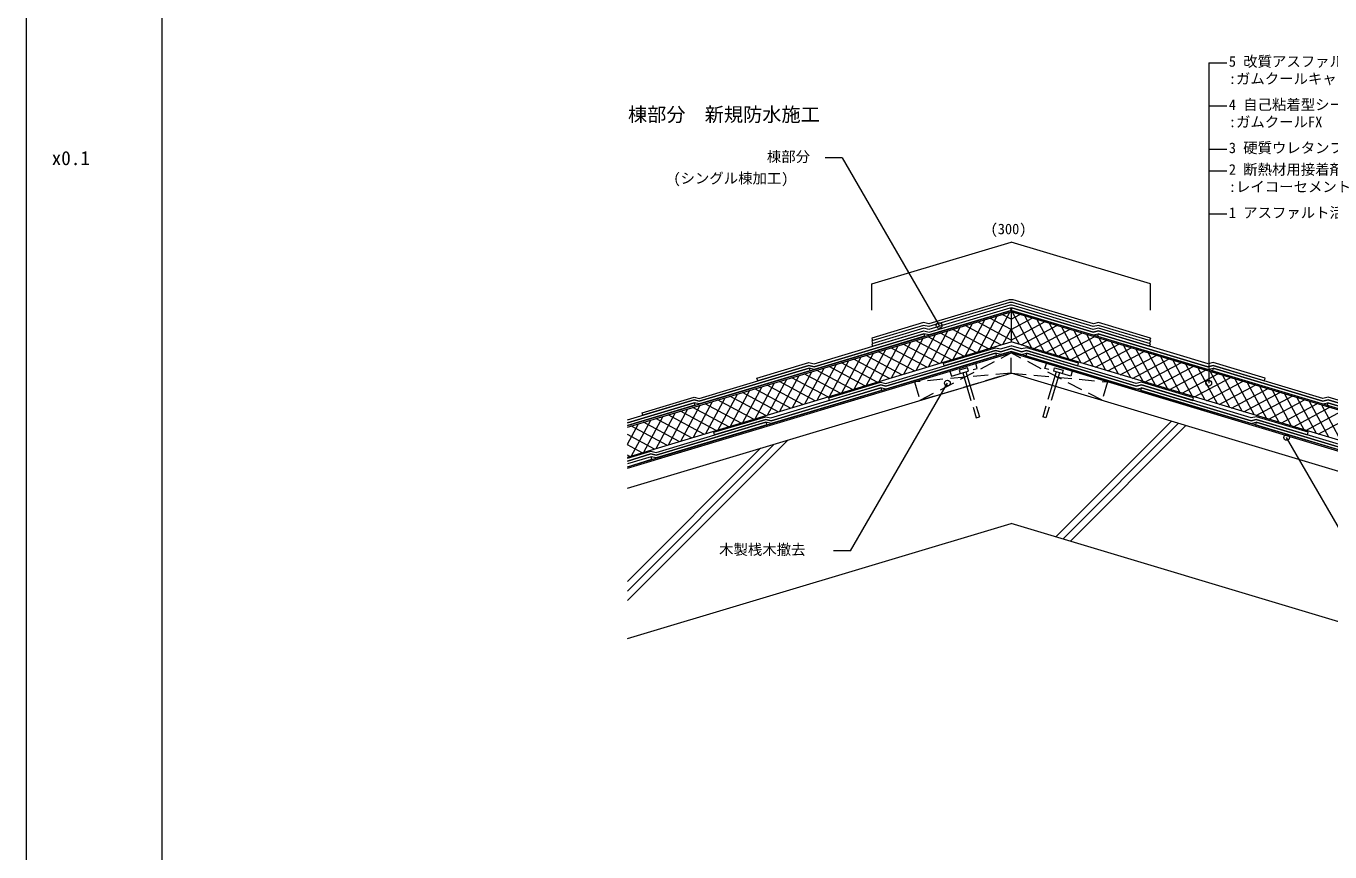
# Model space of a CAD drawing. Units: millimetres, scale not verified. Extents: x -105 to 105, y -148 to 149.
# Drawn here: x -105 to 30.9, y -62.5 to 23.5 of the extents above; entities that cross this region are included whole.
import ezdxf
from ezdxf.enums import TextEntityAlignment as Align

# ---------------------------------------------------------------- set-up
doc = ezdxf.new("R2010")
doc.units = ezdxf.units.MM
doc.header["$LTSCALE"] = 0.25
doc.linetypes.add('USER1', pattern=[9.525, 6.35, -3.175])
doc.linetypes.add('USER3', pattern=[15, 12, -3])
doc.layers.add('0-0_0', color=7, linetype='Continuous')
for name, color, linetype, lineweight in [('0-1_WAKU', 7, 'Continuous', 18), ('0-3_KUTAI', 3, 'Continuous', 18), ('0-4_BOUSUI', 1, 'Continuous', 18), ('0-5_MOJI', 7, 'Continuous', 18), ('0-6_HATCH', 9, 'Continuous', 18), ('0-8_KANAMONO', 4, 'Continuous', 18), ('0-A_dannnetu', 6, 'Continuous', 18), ('0-B_TENSEN', 4, 'USER1', 18), ('0-C_single', 6, 'Continuous', 18)]:
    doc.layers.add(name, color=color, linetype=linetype, lineweight=lineweight)
doc.styles.add('ＭＳ ゴシック', font='')
doc.styles.get('ＭＳ ゴシック').set_extended_font_data('MS Gothic')

msp = doc.modelspace()

# ---------------------------------------------------------------- linework, layer by layer
at = {"layer": '0-1_WAKU'}
for points in [[(-105.0151, -148.4758), (104.9849, -148.4758), (104.9849, 148.5242), (-105.0151, 148.5242)], [(-90.8151, 121.5242), (93.4849, 121.5242), (93.4849, -127.4758), (-90.8151, -127.4758)]]:
    msp.add_lwpolyline(points, close=True, dxfattribs=at)
at = {"layer": '0-3_KUTAI'}
for p, q in [((-42.3331, -24.5878), (-2.3331, -12.5878)), ((37.6669, -24.5878), (-2.3331, -12.5878)), ((-42.3331, -40.2483), (-2.3331, -28.2483)), ((37.6669, -40.2483), (-2.3331, -28.2483))]:
    msp.add_line(p, q, dxfattribs=at)
at = {"layer": '0-4_BOUSUI'}
for p, q in [((-42.3331, -18.0626), (-2.3331, -6.0626)), ((37.6669, -18.0626), (-2.3331, -6.0626)), ((-42.3331, -22.3431), (-2.3331, -10.3431)), ((37.6669, -22.3431), (-2.3331, -10.3431))]:
    msp.add_line(p, q, dxfattribs=at)
at = {"layer": '0-5_MOJI'}
for p, q in [((18.2683, 19.7337), (18.2683, -13.6557)), ((18.2683, 19.7337), (20.1433, 19.7337)), ((18.2683, 15.2337), (20.1433, 15.2337)), ((-19.9234, 9.8141), (-21.7173, 9.8141)), ((-19.9234, 9.8141), (-9.8401, -7.6508)), ((18.2683, 10.7337), (20.1433, 10.7337)), ((18.2683, 8.4837), (20.1433, 8.4837)), ((18.2683, 3.9837), (20.1433, 3.9837)), ((-19.0557, -31.1031), (-8.9723, -13.6383)), ((34.8882, -34.005), (26.3962, -19.2965)), ((-19.0557, -31.1031), (-20.8495, -31.1031))]:
    msp.add_line(p, q, dxfattribs=at)
for points in [[(-16.8514, -6.048), (-16.8514, -3.3116), (-2.3331, 1.0439)], [(12.1853, -6.048), (12.1853, -3.3116), (-2.3331, 1.0439)]]:
    msp.add_lwpolyline(points, dxfattribs=at)
for centre in [(-9.8401, -7.6508), (-8.9723, -13.6383), (18.2683, -13.6557), (26.3962, -19.2965)]:
    msp.add_circle(centre, 0.3, dxfattribs=at)
at = {"layer": '0-6_HATCH'}
for p, q in [((-5.7775, -10.3846), (-3.7661, -6.6491)), ((-4.4873, -9.9976), (-2.4759, -6.2621)), ((-2.3331, -6.9877), (-3.2496, -6.4942)), ((-2.3331, -6.9877), (-1.4165, -6.4942)), ((-0.1788, -9.9976), (-2.1902, -6.2621)), ((1.1114, -10.3846), (-0.9, -6.6491)), ((-9.6482, -11.5459), (-7.6368, -7.8103)), ((-4.675, -10.0539), (-8.4105, -8.0424)), ((-8.358, -11.1588), (-6.3466, -7.4233)), ((-3.3847, -9.6668), (-7.1203, -7.6554)), ((-7.0678, -10.7717), (-5.0563, -7.0362)), ((-2.3331, -9.1513), (-5.83, -7.2683)), ((-2.3331, -8.0695), (-4.5398, -6.8812)), ((-3.1971, -9.6105), (-2.3331, -8.0059)), ((-2.3331, -8.0695), (-0.1263, -6.8812)), ((-2.3331, -9.1513), (1.1639, -7.2683)), ((-1.469, -9.6105), (-2.3331, -8.0059)), ((-1.2814, -9.6668), (2.4542, -7.6554)), ((0.0089, -10.0539), (3.7444, -8.0424)), ((2.4016, -10.7717), (0.3902, -7.0362)), ((3.6919, -11.1588), (1.6804, -7.4233)), ((4.9821, -11.5459), (2.9707, -7.8103)), ((-14.8091, -13.0941), (-12.7977, -9.3586)), ((-13.5189, -12.7071), (-11.5075, -8.9715)), ((-8.5457, -11.2151), (-12.2812, -9.2037)), ((-12.2287, -12.32), (-10.2172, -8.5845)), ((-7.2554, -10.828), (-10.991, -8.8166)), ((-10.9384, -11.9329), (-8.927, -8.1974)), ((-5.9652, -10.4409), (-9.7007, -8.4295)), ((1.2991, -10.4409), (5.0346, -8.4295)), ((2.5893, -10.828), (6.3248, -8.8166)), ((3.8796, -11.2151), (7.6151, -9.2037)), ((6.2723, -11.9329), (4.2609, -8.1974)), ((7.5626, -12.32), (5.5511, -8.5845)), ((8.8528, -12.7071), (6.8414, -8.9715)), ((10.143, -13.0941), (8.1316, -9.3586)), ((-18.6798, -14.2553), (-16.6684, -10.5198)), ((-13.7066, -12.7634), (-17.4421, -10.7519)), ((-17.3896, -13.8683), (-15.3782, -10.1327)), ((-12.4163, -12.3763), (-16.1519, -10.3649)), ((-16.0994, -13.4812), (-14.0879, -9.7457)), ((-11.1261, -11.9892), (-14.8616, -9.9778)), ((-9.8359, -11.6022), (-13.5714, -9.5907)), ((5.1698, -11.6022), (8.9053, -9.5907)), ((6.46, -11.9892), (10.1955, -9.9778)), ((7.7502, -12.3763), (11.4858, -10.3649)), ((9.0405, -12.7634), (12.776, -10.7519)), ((11.4333, -13.4812), (9.4218, -9.7457)), ((12.7235, -13.8683), (10.712, -10.1327)), ((14.0137, -14.2553), (12.0023, -10.5198)), ((-23.8407, -15.8036), (-21.8293, -12.0681)), ((-22.5505, -15.4165), (-20.5391, -11.681)), ((-17.5773, -13.9246), (-21.3128, -11.9131)), ((-21.2603, -15.0295), (-19.2488, -11.2939)), ((-16.287, -13.5375), (-20.0226, -11.5261)), ((-19.97, -14.6424), (-17.9586, -10.9069)), ((-14.9968, -13.1504), (-18.7323, -11.139)), ((10.3307, -13.1504), (14.0662, -11.139)), ((11.6209, -13.5375), (15.3564, -11.5261)), ((12.9112, -13.9246), (16.6467, -11.9131)), ((15.3039, -14.6424), (13.2925, -10.9069)), ((16.5942, -15.0295), (14.5827, -11.2939)), ((17.8844, -15.4165), (15.873, -11.681)), ((19.1746, -15.8036), (17.1632, -12.0681)), ((-27.7114, -16.9648), (-25.7, -13.2293)), ((-22.7382, -15.4728), (-26.4737, -13.4614)), ((-26.4212, -16.5777), (-24.4098, -12.8422)), ((-21.4479, -15.0858), (-25.1835, -13.0743)), ((-25.131, -16.1907), (-23.1195, -12.4552)), ((-20.1577, -14.6987), (-23.8932, -12.6873)), ((-18.8675, -14.3116), (-22.603, -12.3002)), ((14.2014, -14.3116), (17.9369, -12.3002)), ((15.4916, -14.6987), (19.2271, -12.6873)), ((16.7818, -15.0858), (20.5174, -13.0743)), ((18.0721, -15.4728), (21.8076, -13.4614)), ((20.4649, -16.1907), (18.4534, -12.4552)), ((21.7551, -16.5777), (19.7436, -12.8422)), ((23.0453, -16.9648), (21.0339, -13.2293)), ((-32.8723, -18.5131), (-30.8609, -14.7776)), ((-31.5821, -18.126), (-29.5707, -14.3905)), ((-26.6089, -16.634), (-30.3444, -14.6226)), ((-30.2919, -17.739), (-28.2804, -14.0034)), ((-25.3186, -16.247), (-29.0542, -14.2355)), ((-29.0016, -17.3519), (-26.9902, -13.6164)), ((-24.0284, -15.8599), (-27.7639, -13.8485)), ((19.3623, -15.8599), (23.0978, -13.8485)), ((20.6525, -16.247), (24.3881, -14.2355)), ((21.9428, -16.634), (25.6783, -14.6226)), ((24.3355, -17.3519), (22.3241, -13.6164)), ((25.6258, -17.739), (23.6143, -14.0034)), ((26.916, -18.126), (24.9046, -14.3905)), ((28.2062, -18.5131), (26.1948, -14.7776)), ((-36.743, -19.6743), (-34.7316, -15.9388)), ((-31.7698, -18.1823), (-35.5053, -16.1709)), ((-35.4528, -19.2872), (-33.4414, -15.5517)), ((-30.4796, -17.7953), (-34.2151, -15.7838)), ((-34.1626, -18.9002), (-32.1511, -15.1646)), ((-29.1893, -17.4082), (-32.9248, -15.3967)), ((-27.8991, -17.0211), (-31.6346, -15.0097)), ((23.233, -17.0211), (26.9685, -15.0097)), ((24.5232, -17.4082), (28.2587, -15.3967)), ((25.8134, -17.7953), (29.549, -15.7838)), ((27.1037, -18.1823), (30.8392, -16.1709)), ((29.4965, -18.9002), (27.485, -15.1646)), ((30.7867, -19.2872), (28.7752, -15.5517)), ((32.0769, -19.6743), (30.0655, -15.9388)), ((-41.9039, -21.2226), (-39.8925, -17.487)), ((-40.6137, -20.8355), (-38.6023, -17.1)), ((-35.6405, -19.3435), (-39.376, -17.3321)), ((-39.3235, -20.4484), (-37.312, -16.7129)), ((-34.3502, -18.9565), (-38.0858, -16.945)), ((-38.0332, -20.0614), (-36.0218, -16.3258)), ((-33.06, -18.5694), (-36.7955, -16.558)), ((2.3289, -29.6468), (14.3754, -17.6003)), ((28.3939, -18.5694), (32.1294, -16.558)), ((29.6841, -18.9565), (33.4197, -16.945)), ((-42.3331, -20.0104), (-41.1827, -17.8741)), ((-39.5112, -20.5047), (-42.3331, -18.9852)), ((-38.2209, -20.1177), (-41.9564, -18.1062)), ((-36.9307, -19.7306), (-40.6662, -17.7192)), ((3.0904, -29.8753), (15.1369, -17.8288)), ((3.8519, -30.1037), (15.8984, -18.0572)), ((-42.3331, -36.2887), (-25.6175, -19.5731)), ((-42.3331, -35.2987), (-27.0317, -19.9974)), ((-40.8014, -20.8918), (-42.3331, -20.0671)), ((-42.3331, -34.3088), (-28.4459, -20.4217)), ((-42.0916, -21.2789), (-42.3331, -21.1489))]:
    msp.add_line(p, q, dxfattribs=at)
at = {"layer": '0-8_KANAMONO', "linetype": 'USER3'}
for p, q in [((-7.0432, -12.4609), (-5.6352, -17.1542)), ((2.3771, -12.4609), (0.9691, -17.1542))]:
    msp.add_line(p, q, dxfattribs=at)
for points in [[(-7.6466, -12.6419), (-6.775, -12.3804), (-6.8755, -12.0452), (-7.7472, -12.3067)], [(2.9805, -12.6419), (2.1089, -12.3804), (2.2094, -12.0452), (3.0811, -12.3067)]]:
    msp.add_lwpolyline(points, close=True, dxfattribs=at)
for points in [[(-7.3784, -12.5615), (-5.9704, -17.2548), (-5.6352, -17.1542)], [(2.7123, -12.5615), (1.3043, -17.2548), (0.9691, -17.1542)]]:
    msp.add_lwpolyline(points, dxfattribs=at)
at = {"layer": '0-A_dannnetu'}
for p, q in [((-42.3331, -18.2192), (-2.3331, -6.2192)), ((37.6669, -18.2192), (-2.3331, -6.2192)), ((-42.3331, -21.3513), (-2.3331, -9.3513)), ((37.6669, -21.3513), (-2.3331, -9.3513)), ((-42.3331, -22.4997), (-2.3331, -10.4997)), ((37.6669, -22.4997), (-2.3331, -10.4997))]:
    msp.add_line(p, q, dxfattribs=at)
at = {"layer": '0-B_TENSEN'}
for p, q in [((-11.8155, -15.4325), (-2.3331, -10.4997)), ((7.1494, -15.4325), (-2.3331, -10.4997)), ((-2.3331, -12.5878), (-12.3902, -13.5169)), ((-12.3902, -13.5169), (-11.8155, -15.4325)), ((-2.3331, -12.5878), (7.7241, -13.5169)), ((7.7241, -13.5169), (7.1494, -15.4325))]:
    msp.add_line(p, q, dxfattribs=at)
for points in [[(-11.8155, -15.4325), (-2.3331, -12.5878), (-2.3331, -10.4997)], [(-8.7026, -12.4106), (-8.5517, -12.9135), (-5.8698, -12.1089), (-6.0207, -11.606)], [(4.0365, -12.4106), (3.8856, -12.9135), (1.2037, -12.1089), (1.3546, -11.606)]]:
    msp.add_lwpolyline(points, dxfattribs=at)
at = {"layer": '0-C_single'}
for p, q in [((-2.3331, -6.2192), (-2.3331, -9.3513)), ((-16.8514, -8.9565), (-16.7709, -9.2247)), ((-16.8514, -9.2488), (-16.7709, -9.517)), ((12.1853, -8.9565), (12.1048, -9.2247)), ((12.1853, -9.2488), (12.1048, -9.517))]:
    msp.add_line(p, q, dxfattribs=at)
for points in [[(12.1853, -8.9565), (6.7907, -7.3381), (6.2457, -7.4669), (-2.1293, -4.9544), (-2.5368, -4.9544), (-10.9118, -7.4669), (-11.4568, -7.3381), (-16.8514, -8.9565)], [(12.1853, -9.2488), (6.7821, -7.6278), (6.2371, -7.7567), (-2.1704, -5.2344), (-2.4957, -5.2344), (-10.9033, -7.7567), (-11.4482, -7.6278), (-16.8514, -9.2488)], [(12.1853, -9.5411), (6.7735, -7.9176), (6.2285, -8.0464), (-2.2115, -5.5144), (-2.4546, -5.5144), (-10.8947, -8.0464), (-11.4396, -7.9176), (-16.8514, -9.5411)], [(-2.3331, -10.343), (-3.4002, -10.6632), (-3.9452, -10.5343), (-15.3816, -13.9653), (-15.9266, -13.8365), (-21.2665, -15.4384), (-21.3469, -15.1703), (-15.9352, -13.5467), (-15.3902, -13.6755), (-3.9538, -10.2446), (-3.4088, -10.3734), (-2.3331, -10.0507), (-3.4088, -10.3734), (-3.9538, -10.2446), (-9.2937, -11.8466), (-9.3741, -11.5784), (-3.9624, -9.9548), (-3.4174, -10.0837), (-2.3331, -9.7584)], [(-2.3331, -10.343), (-1.2659, -10.6632), (-0.7209, -10.5343), (10.7155, -13.9653), (11.2605, -13.8365), (16.6004, -15.4384), (16.6808, -15.1703), (11.2691, -13.5467), (10.7241, -13.6755), (-0.7124, -10.2446), (-1.2573, -10.3734), (-2.3331, -10.0507), (-1.2573, -10.3734), (-0.7124, -10.2446), (4.6276, -11.8466), (4.708, -11.5784), (-0.7038, -9.9548), (-1.2487, -10.0837), (-2.3331, -9.7584)], [(-42.3331, -17.478), (-35.3767, -15.391), (-34.8317, -15.5199), (-23.3953, -12.0889), (-23.3148, -12.3571), (-34.8231, -15.8096), (-35.3681, -15.6808), (-42.3331, -17.7703), (-35.3681, -15.6808), (-35.2876, -15.949), (-42.3331, -18.0626)], [(37.6669, -17.478), (30.7106, -15.391), (30.1656, -15.5199), (18.7292, -12.0889), (18.6487, -12.3571), (30.157, -15.8096), (30.702, -15.6808), (37.6669, -17.7703), (30.702, -15.6808), (30.6215, -15.949), (37.6669, -18.0626)], [(-42.3331, -21.4661), (-39.8808, -20.7304), (-39.3358, -20.8593), (-27.8994, -17.4283), (-27.3544, -17.5572), (-15.918, -14.1262), (-15.8375, -14.3944), (-27.3458, -17.8469), (-27.8908, -17.7181), (-39.3272, -21.149), (-39.8722, -21.0202), (-42.3331, -21.7584), (-39.8722, -21.0202), (-39.3272, -21.149), (-27.8908, -17.7181), (-27.8103, -17.9863), (-39.3187, -21.4388), (-39.8636, -21.3099), (-42.3331, -22.0508)], [(37.6669, -21.4661), (35.2147, -20.7304), (34.6697, -20.8593), (23.2333, -17.4283), (22.6883, -17.5572), (11.2519, -14.1262), (11.1714, -14.3944), (22.6797, -17.8469), (23.2247, -17.7181), (34.6611, -21.149), (35.2061, -21.0202), (37.6669, -21.7584), (35.2061, -21.0202), (34.6611, -21.149), (23.2247, -17.7181), (23.1442, -17.9863), (34.6525, -21.4388), (35.1975, -21.3099), (37.6669, -22.0508)], [(-42.3331, -22.3431), (-39.7832, -21.5781), (-39.8636, -21.3099), (-42.3331, -22.0508)]]:
    msp.add_lwpolyline(points, dxfattribs=at)
for points in [[(-2.3331, -6.0626), (-10.8775, -8.6259), (-11.4224, -8.4971), (-22.8589, -11.928), (-23.4039, -11.7992), (-28.7438, -13.4012), (-28.8242, -13.133), (-23.4125, -11.5094), (-22.8675, -11.6383), (-11.431, -8.2073), (-10.8861, -8.3362), (-2.4135, -5.7944)], [(-2.4546, -5.5144), (-10.8947, -8.0464), (-11.4396, -7.9176), (-16.8514, -9.5411), (-16.7709, -9.8093), (-11.431, -8.2073), (-10.8861, -8.3362), (-2.4135, -5.7944), (-2.2526, -5.7944), (6.22, -8.3362), (6.7649, -8.2073), (12.1048, -9.8093), (12.1853, -9.5411), (6.7735, -7.9176), (6.2285, -8.0464), (-2.2115, -5.5144)], [(-2.3331, -6.0626), (6.2114, -8.6259), (6.7563, -8.4971), (18.1928, -11.928), (18.7378, -11.7992), (24.0777, -13.4012), (24.1581, -13.133), (18.7464, -11.5094), (18.2014, -11.6383), (6.7649, -8.2073), (6.22, -8.3362), (-2.2526, -5.7944)], [(-11.342, -8.7653), (-22.8503, -12.2178), (-23.3953, -12.0889), (-34.8317, -15.5199), (-35.3767, -15.391), (-40.7166, -16.993), (-40.7971, -16.7248), (-35.3853, -15.1013), (-34.8403, -15.2301), (-23.4039, -11.7992), (-22.8589, -11.928), (-11.4224, -8.4971)], [(6.6759, -8.7653), (18.1842, -12.2178), (18.7292, -12.0889), (30.1656, -15.5199), (30.7106, -15.391), (36.0505, -16.993), (36.131, -16.7248), (30.7192, -15.1013), (30.1742, -15.2301), (18.7378, -11.7992), (18.1928, -11.928), (6.7563, -8.4971)], [(-3.8647, -10.8025), (-15.373, -14.255), (-15.918, -14.1262), (-27.3544, -17.5572), (-27.8994, -17.4283), (-33.2393, -19.0303), (-33.3198, -18.7621), (-27.908, -17.1386), (-27.363, -17.2674), (-15.9266, -13.8365), (-15.3816, -13.9653), (-3.9452, -10.5343)], [(-0.8014, -10.8025), (10.7069, -14.255), (11.2519, -14.1262), (22.6883, -17.5572), (23.2333, -17.4283), (28.5732, -19.0303), (28.6537, -18.7621), (23.2419, -17.1386), (22.6969, -17.2674), (11.2605, -13.8365), (10.7155, -13.9653), (-0.7209, -10.5343)]]:
    msp.add_lwpolyline(points, close=True, dxfattribs=at)

# ---------------------------------------------------------------- texts
at = {"layer": '0-0_0', "style": 'ＭＳ ゴシック'}
msp.add_text('x0.1', height=1.466, dxfattribs=at).set_placement((-102.3482, 8.6245), align=Align.BOTTOM_LEFT)
at = {"layer": '0-5_MOJI', "style": 'ＭＳ ゴシック'}
for s, height, p in [('5 改質アスファルトシート', 1.1, (20.3683, 18.9837)), (':ガムクールキャップEX', 1.1, (20.3683, 17.1837)), ('棟部分\u3000新規防水施工', 1.466, (-42.2665, 13.1631)), ('4 自己粘着型シート(自着工法)', 1.1, (20.3683, 14.4837)), (':ガムクールFX', 1.1, (20.3683, 12.6837)), ('3 硬質ウレタンフォーム:ギルフォーム', 1.1, (20.3683, 9.9837)), ('棟部分', 1.1, (-27.79, 9.0641)), ('(シングル棟加工)', 1.1, (-37.5362, 6.8141)), ('2 断熱材用接着剤(粘着材)', 1.1, (20.3683, 7.7337)), (':レイコーセメント', 1.1, (20.3683, 5.9337)), ('1 アスファルト活性剤:リベースSL', 1.1, (20.3683, 3.2337)), ('(300)', 1.1, (-4.4688, 1.5385)), ('木製桟木撤去', 1.1, (-32.77, -31.8531))]:
    msp.add_text(s, height=height, dxfattribs=at).set_placement(p, align=Align.BOTTOM_LEFT)

doc.saveas('drawing.dxf')
